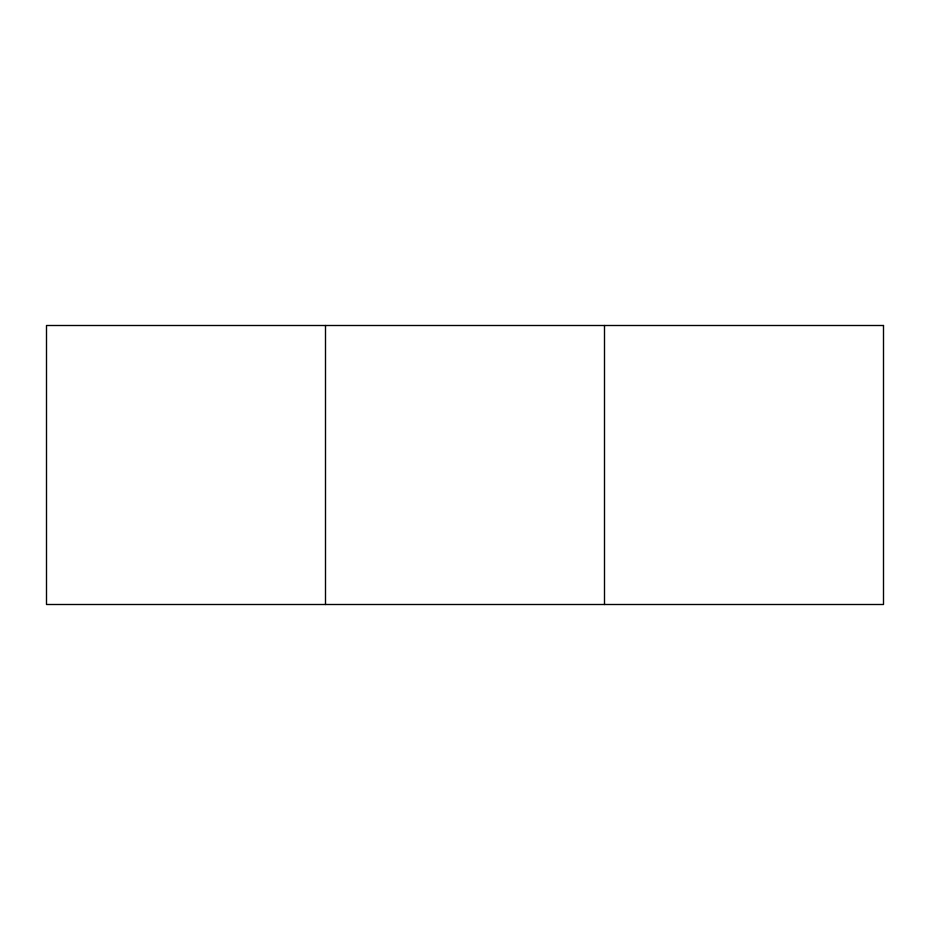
<?xml version="1.0" encoding="UTF-8"?>
<svg xmlns="http://www.w3.org/2000/svg" width="930" height="930" viewBox="0 0 930 930"><rect width="100%" height="100%" fill="white"/><g stroke="black" fill="none" stroke-linecap="round" stroke-linejoin="round"><path stroke-width="1.4" d="M604.5 325.5L604.5 604.5M325.5 325.5L325.5 604.5M883.5 325.5L46.5 325.5L46.5 604.5L883.5 604.5L883.5 325.5"/></g></svg>
